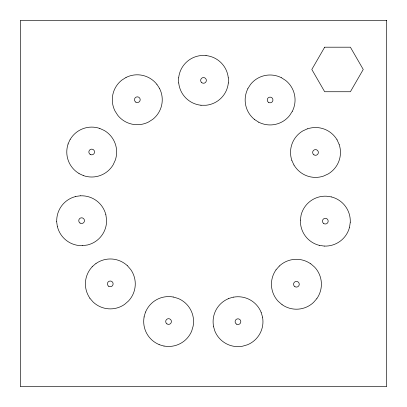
<?xml version="1.0" encoding="UTF-8"?>
<svg xmlns="http://www.w3.org/2000/svg" width="407" height="407" viewBox="0 0 407 407"><rect width="100%" height="100%" fill="white"/><g stroke="black" fill="none" stroke-linecap="round" stroke-linejoin="round"><path stroke-width="0.61" d="M178.653 77.854L178.653 82.962M228.347 82.962L228.347 77.854M300.366 220.101L301.099 215.049A24.934 24.934 0 0 1 326.353 196.194L331.41 196.907M350.279 222.166L349.547 227.218M144.047 316.946L145.497 312.047M68.035 143.981L70.172 139.342M247.802 88.675L250.564 84.381A24.934 24.934 0 0 1 281.364 77.701M292.358 111.259L289.596 115.557A24.934 24.934 0 0 1 258.796 122.232M275.992 269.861L279.344 266.005M316.86 298.59L313.507 302.447A24.934 24.934 0 0 1 282.066 304.645M92.135 266.758L96.001 263.421M126.063 77.422L121.759 80.169A24.934 24.934 0 0 0 114.972 110.948L117.709 115.257A24.934 24.934 0 0 0 148.484 122.044L152.798 119.307A24.934 24.934 0 0 0 159.585 88.533M307.519 128.77L302.869 130.886A24.934 24.934 0 0 0 291.85 160.414M228.581 298.524L233.481 297.095M75.616 196.464L80.672 195.752M82.56 245.67L87.617 244.958A24.934 24.934 0 0 0 106.563 219.765L105.861 214.708M206.054 55.561L200.946 55.561A24.934 24.934 0 0 0 178.668 77.854M200.946 105.255L206.054 105.255A24.934 24.934 0 0 0 228.332 82.962M324.293 246.087L319.236 245.355M173.194 296.988L178.093 298.438A24.934 24.934 0 0 1 193.132 326.134L191.702 331.033A24.934 24.934 0 0 1 164.021 346.026M164.001 346.092L159.106 344.643M99.74 128.409L104.38 130.545A24.934 24.934 0 0 1 115.303 160.109L113.182 164.754A24.934 24.934 0 0 1 83.613 175.671M83.613 175.687L78.973 173.555M281.374 77.691L285.668 80.454A24.934 24.934 0 0 1 292.348 111.253M258.791 122.248L254.492 119.485M310.79 263.792L314.647 267.145A24.934 24.934 0 0 1 316.844 298.585M282.061 304.655L278.205 301.307A24.934 24.934 0 0 1 276.007 269.866M127.442 265.74L130.774 269.607A24.934 24.934 0 0 1 128.449 301.038L124.593 304.385A24.934 24.934 0 0 1 93.162 302.055L89.815 298.199M156.848 84.218L159.595 88.523M337.047 139.805L339.168 144.454M293.956 165.069L291.834 160.419M261.126 312.245L262.561 317.15M213.426 326.17L214.86 331.074A24.934 24.934 0 0 0 242.501 346.215L247.405 344.795A24.934 24.934 0 0 0 262.546 317.155M57.372 226.714L56.659 221.657M126.028 77.462A24.934 24.934 0 0 1 156.792 84.259M79.05 173.514A24.934 24.934 0 0 1 68.122 143.961M70.233 139.372A24.934 24.934 0 0 1 99.786 128.444M82.616 245.65A24.934 24.934 0 0 1 57.438 226.704M56.731 221.703A24.934 24.934 0 0 1 75.677 196.525M80.678 195.818A24.934 24.934 0 0 1 105.856 214.764M89.901 298.194A24.934 24.934 0 0 1 92.216 266.773M96.042 263.471A24.934 24.934 0 0 1 127.467 265.791M159.173 344.592A24.934 24.934 0 0 1 144.129 316.911M145.558 312.067A24.934 24.934 0 0 1 173.24 297.018M213.507 326.205A24.934 24.934 0 0 1 228.653 298.575M233.501 297.161A24.934 24.934 0 0 1 261.131 312.301M279.319 266.056A24.934 24.934 0 0 1 310.75 263.848M349.532 227.218A24.934 24.934 0 0 1 324.293 246.072M319.292 245.35A24.934 24.934 0 0 1 300.432 220.111M331.405 196.922A24.934 24.934 0 0 1 350.264 222.166M339.153 144.454A24.934 24.934 0 0 1 328.123 173.972L323.484 176.104A24.934 24.934 0 0 1 294.012 165.038M307.544 128.831A24.934 24.934 0 0 1 337.057 139.86M254.548 119.5A24.934 24.934 0 0 1 247.858 88.711M201.002 105.24A24.934 24.934 0 0 1 178.719 82.962M205.998 55.576A24.934 24.934 0 0 1 228.281 77.854M324.674 47.197L311.818 69.47L324.674 91.738L350.391 91.738L363.248 69.47L350.391 47.197L324.674 47.197M386.65 20.35L20.35 20.35L20.35 386.65L386.65 386.65L386.65 20.35M135.841 102.142A2.859 2.859 0 0 0 140.196 99.776A2.859 2.859 0 0 0 135.969 97.187A2.859 2.859 0 0 0 135.841 102.142M90.196 154.421A2.859 2.859 0 0 0 94.561 152.086A2.859 2.859 0 0 0 90.354 149.471A2.859 2.859 0 0 0 90.196 154.421M80.026 223.036A2.859 2.859 0 0 0 84.463 220.838A2.859 2.859 0 0 0 80.337 218.096A2.859 2.859 0 0 0 80.026 223.036M108.654 286.233A2.859 2.859 0 0 0 113.115 284.076A2.859 2.859 0 0 0 109.02 281.293A2.859 2.859 0 0 0 108.654 286.233M166.921 323.875A2.859 2.859 0 0 0 171.408 321.769A2.859 2.859 0 0 0 167.343 318.94A2.859 2.859 0 0 0 166.921 323.875M236.487 324.12A2.859 2.859 0 0 0 240.817 321.723A2.859 2.859 0 0 0 236.574 319.169A2.859 2.859 0 0 0 236.487 324.12M294.912 286.686A2.859 2.859 0 0 0 299.267 284.32A2.859 2.859 0 0 0 295.044 281.736A2.859 2.859 0 0 0 294.912 286.686M323.789 223.57A2.859 2.859 0 0 0 328.179 221.271A2.859 2.859 0 0 0 323.992 218.62A2.859 2.859 0 0 0 323.789 223.57M313.909 154.823A2.859 2.859 0 0 0 318.36 152.645A2.859 2.859 0 0 0 314.25 149.878A2.859 2.859 0 0 0 313.909 154.823M268.478 102.335A2.859 2.859 0 0 0 272.939 100.188A2.859 2.859 0 0 0 268.849 97.395A2.859 2.859 0 0 0 268.478 102.335M201.826 82.723A2.859 2.859 0 0 0 206.344 80.698A2.859 2.859 0 0 0 202.33 77.798A2.859 2.859 0 0 0 201.826 82.723"/></g></svg>
